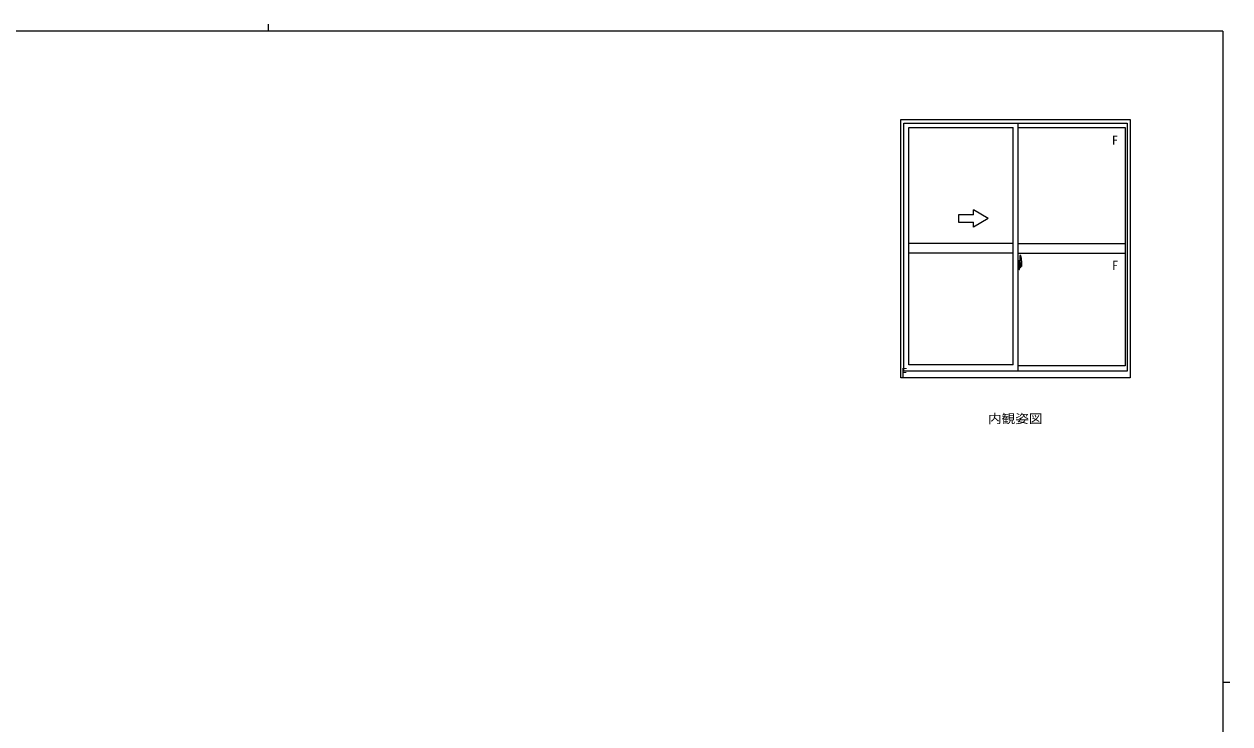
# Model space of a CAD drawing. Units: millimetres on the paper. Extents: x -420 to 373, y -297 to 267.
# Drawn here: x -131.1 to 355.1, y -14.9 to 267.2 of the extents above; entities that cross this region are included whole.
import ezdxf
from ezdxf.enums import TextEntityAlignment as Align

# ---------------------------------------------------------------- set-up
doc = ezdxf.new("R2010")
doc.units = ezdxf.units.MM
doc.linetypes.add('CHAIN2', pattern=[12, 9, -1, 1, -1])
doc.layers.add('0-1_YKK_ZWAK', color=7, linetype='Continuous', lineweight=9)
doc.layers.add('0-5_YKK_A1', color=4, linetype='Continuous', lineweight=9)
doc.layers.add('0-2_USER1', color=3, linetype='Continuous')
doc.styles.add('ＭＳ ゴシック', font='')
doc.styles.get('ＭＳ ゴシック').set_extended_font_data('MS Gothic')

msp = doc.modelspace()

# ---------------------------------------------------------------- linework, layer by layer
at = {"layer": '0-1_YKK_ZWAK'}
for p, q in [((352.3, 264.4), (-417.7, 264.4)), ((-32.686, 267.2), (-32.686, 264.4)), ((352.3, 264.4), (352.3, -260.6)), ((352.3, 1.9), (355.1, 1.9))]:
    msp.add_line(p, q, dxfattribs=at)
at = {"layer": '0-5_YKK_A1'}
for p, q in [((222.422, 124.558), (222.422, 228.808)), ((222.422, 228.808), (314.922, 228.808)), ((314.922, 228.808), (314.922, 124.558)), ((223.672, 127.308), (223.672, 227.308)), ((223.672, 227.308), (313.672, 227.308)), ((225.622, 129.808), (225.622, 225.558)), ((225.622, 225.558), (267.672, 225.558)), ((267.672, 129.808), (267.672, 225.558)), ((269.672, 127.308), (269.672, 227.308)), ((269.672, 225.558), (312.822, 225.558)), ((312.822, 225.558), (312.822, 129.508)), ((313.672, 227.308), (313.672, 127.308)), ((257.672, 188.808), (251.672, 192.272)), ((251.672, 190.308), (251.672, 192.272)), ((257.672, 188.808), (251.672, 185.344)), ((251.672, 185.344), (251.672, 187.308)), ((267.672, 178.808), (225.622, 178.808)), ((269.672, 178.808), (312.822, 178.808)), ((267.672, 174.808), (225.622, 174.808)), ((269.672, 174.808), (312.822, 174.808)), ((270.097, 171.718), (269.672, 171.733)), ((269.672, 171.733), (269.672, 168.233)), ((269.687, 170.343), (269.687, 169.274)), ((269.687, 170.343), (269.687, 170.337)), ((269.702, 170.357), (270.162, 170.341)), ((269.807, 170.473), (269.807, 170.403)), ((269.832, 170.498), (269.992, 170.498)), ((269.992, 170.378), (269.832, 170.378)), ((270.017, 170.473), (270.017, 170.403)), ((270.097, 171.718), (270.097, 170.733)), ((270.097, 171.688), (270.097, 170.733)), ((270.122, 171.688), (270.097, 171.688)), ((270.097, 170.733), (270.223, 170.729)), ((270.097, 170.733), (270.222, 170.733)), ((270.122, 171.713), (270.122, 170.758)), ((270.122, 171.713), (270.197, 171.713)), ((270.122, 170.758), (270.247, 170.758)), ((270.187, 170.317), (270.187, 169.3)), ((270.198, 170.318), (270.198, 169.649)), ((270.222, 170.733), (270.222, 170.758)), ((270.247, 171.663), (270.247, 170.758)), ((270.247, 170.391), (270.247, 170.704)), ((270.347, 170.557), (270.247, 170.558)), ((270.372, 173.957), (270.372, 170.698)), ((270.372, 170.738), (270.372, 170.179)), ((270.372, 170.698), (270.387, 170.698)), ((270.372, 170.179), (270.372, 170.531)), ((270.372, 170.241), (270.372, 170.475)), ((270.372, 170.282), (270.447, 170.282)), ((270.387, 170.698), (270.387, 170.401)), ((270.387, 170.401), (270.562, 170.401)), ((270.831, 173.967), (270.397, 173.982)), ((270.447, 170.573), (270.447, 170.623)), ((270.447, 170.401), (270.447, 170.179)), ((270.484, 170.85), (270.872, 170.85)), ((270.847, 170.778), (270.484, 170.778)), ((270.547, 169.956), (270.547, 170.154)), ((270.562, 170.401), (270.562, 169.583)), ((270.847, 169.798), (270.847, 170.778)), ((270.872, 169.791), (270.872, 170.85)), ((271.072, 171.713), (271.072, 169.496)), ((269.672, 170.121), (269.687, 170.121)), ((269.672, 169.796), (269.687, 169.796)), ((270.162, 169.275), (269.702, 169.259)), ((269.722, 169.383), (269.722, 169.326)), ((269.747, 169.408), (270.097, 169.408)), ((270.097, 169.301), (269.747, 169.301)), ((270.097, 169.233), (270.223, 169.238)), ((270.097, 168.278), (270.097, 169.233)), ((270.097, 169.233), (270.222, 169.233)), ((270.122, 168.278), (270.097, 168.278)), ((270.122, 169.383), (270.122, 169.326)), ((270.122, 168.253), (270.122, 169.208)), ((270.122, 169.208), (270.247, 169.208)), ((270.122, 168.253), (270.197, 168.253)), ((270.222, 169.233), (270.222, 169.208)), ((270.247, 169.263), (270.247, 169.576)), ((270.247, 169.408), (270.347, 169.41)), ((270.247, 168.303), (270.247, 169.208)), ((270.277, 169.956), (270.447, 169.956)), ((270.372, 169.435), (270.372, 169.956)), ((270.372, 169.956), (270.372, 169.157)), ((270.447, 169.955), (270.447, 169.956)), ((270.447, 169.955), (270.447, 169.157)), ((270.547, 169.955), (270.447, 169.955)), ((270.447, 169.881), (270.447, 169.955)), ((270.547, 169.881), (270.447, 169.881)), ((270.447, 169.835), (270.447, 169.881)), ((270.547, 169.835), (270.447, 169.835)), ((270.447, 169.642), (270.447, 169.835)), ((270.447, 169.812), (270.447, 169.542)), ((270.547, 169.642), (270.447, 169.642)), ((270.447, 169.588), (270.447, 169.642)), ((270.547, 169.588), (270.447, 169.588)), ((270.447, 169.583), (270.447, 169.588)), ((270.447, 169.583), (270.447, 169.452)), ((270.447, 169.542), (270.459, 169.542)), ((270.447, 169.452), (270.447, 169.44)), ((270.447, 169.44), (270.447, 169.389)), ((270.647, 169.12), (270.484, 169.12)), ((270.484, 169.045), (270.672, 169.045)), ((270.782, 169.348), (270.493, 169.348)), ((270.547, 170.07), (270.562, 170.07)), ((270.547, 169.955), (270.547, 169.956)), ((270.547, 169.881), (270.547, 169.955)), ((270.547, 169.835), (270.547, 169.881)), ((270.547, 169.642), (270.547, 169.835)), ((270.547, 169.588), (270.547, 169.642)), ((270.547, 169.583), (270.547, 169.588)), ((270.782, 169.494), (270.547, 169.494)), ((270.562, 169.618), (270.602, 169.618)), ((270.602, 169.618), (270.602, 169.583)), ((270.602, 169.611), (270.817, 169.611)), ((270.672, 169.095), (270.672, 169.045)), ((270.782, 169.542), (270.817, 169.542)), ((270.782, 169.363), (270.782, 169.494)), ((270.782, 169.348), (270.782, 169.363)), ((270.817, 169.611), (270.817, 169.439)), ((271.023, 169.446), (270.817, 169.439)), ((270.871, 169.741), (270.872, 169.788)), ((270.871, 169.751), (270.872, 169.788)), ((270.872, 169.788), (270.872, 169.791)), ((313.672, 127.308), (223.672, 127.308)), ((267.672, 129.808), (225.622, 129.808)), ((312.822, 129.508), (269.672, 129.508)), ((314.922, 124.558), (222.422, 124.558))]:
    msp.add_line(p, q, dxfattribs=at)
at = {"layer": '0-5_YKK_A1', "linetype": 'CHAIN2'}
msp.add_line((271.244, 169.808), (269.507, 169.808), dxfattribs=at)
at = {"layer": '0-5_YKK_A1'}
for points in [[(251.672, 190.308), (245.672, 190.308), (245.672, 187.308), (251.672, 187.308)], [(269.687, 170.343), (269.689, 170.35), (269.694, 170.356), (269.702, 170.357)], [(270.185, 170.325), (270.186, 170.321), (270.187, 170.317)], [(270.198, 170.318), (270.199, 170.318), (270.207, 170.319), (270.217, 170.325), (270.229, 170.337), (270.242, 170.363), (270.247, 170.391)], [(270.447, 170.179), (270.277, 170.179), (270.277, 169.981)], [(270.447, 170.74), (270.447, 170.401), (270.447, 170.179)], [(270.447, 170.179), (270.517, 170.171), (270.547, 170.154)], [(270.097, 169.233), (270.097, 168.248), (269.672, 168.233)], [(269.702, 169.259), (269.694, 169.261), (269.689, 169.266), (269.687, 169.274)], [(270.187, 169.3), (270.186, 169.295), (270.185, 169.291)], [(270.247, 169.576), (270.246, 169.584), (270.239, 169.613), (270.232, 169.626), (270.223, 169.638), (270.214, 169.644), (270.204, 169.648), (270.198, 169.649)], [(270.447, 169.981), (270.277, 169.981), (270.277, 169.956)], [(270.447, 169.981), (270.497, 169.977), (270.533, 169.968), (270.547, 169.956)], [(270.782, 169.494), (270.782, 169.583), (270.547, 169.583), (270.447, 169.583)], [(270.45, 169.373), (270.447, 169.381), (270.447, 169.389)], [(270.45, 169.373), (270.453, 169.366), (270.457, 169.361), (270.468, 169.353), (270.483, 169.348), (270.501, 169.348), (270.512, 169.35), (270.523, 169.353), (270.546, 169.363), (270.547, 169.363)], [(270.672, 169.045), (270.693, 169.076), (270.704, 169.092)]]:
    msp.add_lwpolyline(points, dxfattribs=at)
for centre, radius, start, end in [((269.832, 170.473), 0.025, 90, 180), ((269.832, 170.403), 0.025, 180, 270), ((269.992, 170.473), 0.025, 0, 90), ((269.992, 170.403), 0.025, 270, 0), ((270.162, 170.316), 0.0254, 22.09753, 91.00793), ((270.197, 171.663), 0.05, 0, 90), ((270.222, 170.704), 0.025, 0, 88), ((270.347, 170.531), 0.025, 0, 88.99998), ((270.484, 170.738), 0.113, 90, 180), ((270.397, 173.957), 0.025, 88, 180), ((270.484, 170.74), 0.0375, 90, 180), ((270.829, 173.917), 0.05, 9.79346, 88), ((270.847, 170.803), 0.025, 270, 0), ((257.822, 171.672), 13.25, 0.17856, 9.79346), ((269.747, 169.383), 0.025, 90, 180), ((269.747, 169.326), 0.025, 180, 270), ((270.097, 169.383), 0.025, 0, 90), ((270.097, 169.326), 0.025, 270, 0), ((270.161, 169.301), 0.0256, 269.33273, 337.56177), ((270.197, 168.303), 0.05, 270, 0), ((270.222, 169.263), 0.025, 271.99998, 0), ((270.347, 169.435), 0.025, 270.99997, 0), ((270.484, 169.157), 0.113, 180, 270), ((270.484, 169.157), 0.0375, 180, 270), ((270.542, 169.589), 0.095, 183.2594, 273.08768), ((269.961, 169.672), 0.88, 321.17381, 347.94702), ((270.647, 169.095), 0.025, 0, 90), ((269.923, 169.652), 0.933, 323.36708, 346.8425), ((269.564, 169.73), 1.307, 330.76877, 347.14854), ((269.961, 169.672), 0.88, 347.94702, 350.0179), ((269.375, 169.758), 1.472, 350.6691, 1.57924), ((269.923, 169.652), 0.933, 346.8425, 351.37085), ((269.564, 169.73), 1.307, 347.14854, 0.46379), ((269.395, 169.789), 1.476, 349.18681, 0.08105), ((271.022, 169.496), 0.05, 272, 0)]:
    msp.add_arc(centre, radius, start, end, dxfattribs=at)

# ---------------------------------------------------------------- texts
at = {"layer": '0-2_USER1', "style": 'ＭＳ ゴシック', "width": 1.1}
msp.add_text('内観姿図', height=3.666, dxfattribs=at).set_placement((257.551, 105.223), align=Align.BOTTOM_LEFT)
at = {"layer": '0-5_YKK_A1', "color": 3, "style": 'ＭＳ ゴシック'}
for p in [(307.524, 217.471), (307.579, 167.02), (222.564, 123.758), (222.564, 123.758)]:
    msp.add_text('F', height=3.666, dxfattribs=at).set_placement(p, align=Align.BOTTOM_LEFT)

doc.saveas('drawing.dxf')
